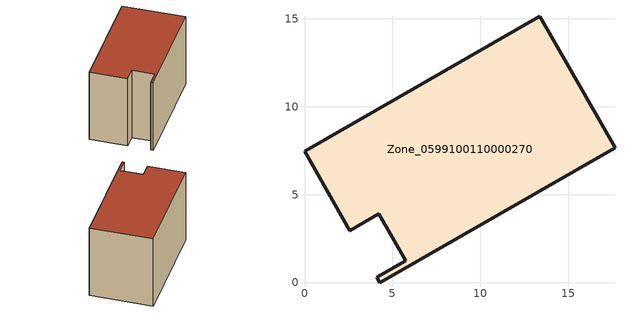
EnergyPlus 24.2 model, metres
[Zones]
Zone_0599100110000270
 floor ground (C_G): 5.76,1.24 4.24,3.91 2.58,2.96 0,7.46 13.39,15.13 17.66,7.67 4.28,0 4.1,0.29 z0
 wall outside (C_F): 4.24,3.91 5.76,1.24 4.1,0.29 4.28,0 17.66,7.67 13.39,15.13 0,7.46 2.58,2.96 4.24,3.91 z0:10.62
 roof outside (C_R): 4.28,0 17.66,7.67 13.39,15.13 0,7.46 2.58,2.96 4.24,3.91 5.76,1.24 4.1,0.29 z10.62
[BUILDING]
Pand.0599100110000270: North Axis=0; Terrain=City; Loads Convergence Tolerance Value=0.04; Temperature Convergence Tolerance Value=0.4; Solar Distribution=FullExterior; Maximum Number of Warmup Days=25; Minimum Number of Warmup Days=1
[Site:Location]
Rotterdam.The.Hague.AP_ZH_NLD Design_Conditions: Latitude=51.96; Longitude=4.45; Time Zone=1; Elevation=-4.5
[SITE:GROUNDTEMPERATURE:BUILDINGSURFACE]
18, 18, 18, 18, 18, 18, 18, 18, 18, 18, 18, 18
[MATERIAL] Thermal Absorptance=0.9; Solar Absorptance=0.7; Visible Absorptance=0.7
Name | Roughness | Thickness | Conductivity | Density | Specific Heat
G.TI.2015-2018 | MediumSmooth | 0.15 | 0.0428571 | 540 | 1210
F.TI.2015-2018 | Rough | 0.3 | 0.0666667 | 1920 | 840
R.TI.2015-2018 | MediumRough | 0.2 | 0.0333333 | 1500 | 1000
[CONSTRUCTION]
C_G: G.TI.2015-2018
C_F: F.TI.2015-2018
C_R: R.TI.2015-2018
[ZONE]
Zone_0599100110000270: Type=1; Multiplier=1; Ceiling Height=Autocalculate; Volume=Autocalculate; Floor Area=autocalculate; Part of Total Floor Area=Yes
[ZONEINFILTRATION:DESIGNFLOWRATE]
Infil_Zone_0599100110000270: Zone or ZoneList or Space or SpaceList=Zone_0599100110000270; Schedule=AlwaysOn; Design Flow Rate Calculation Method=Flow/Area; Flow Rate per Floor Area=0.0015; Constant Term Coefficient=1; Temperature Term Coefficient=0; Velocity Term Coefficient=0; Velocity Squared Term Coefficient=0
[HVACTEMPLATE:ZONE:IDEALLOADSAIRSYSTEM]
Zone_0599100110000270: Maximum Heating Supply Air Temperature=50; Minimum Cooling Supply Air Temperature=13; Maximum Heating Supply Air Humidity Ratio=0.0156; Minimum Cooling Supply Air Humidity Ratio=0.0077; Heating Limit=NoLimit; Cooling Limit=NoLimit; Dehumidification Control Type=ConstantSensibleHeatRatio; Cooling Sensible Heat Ratio=0.7; Dehumidification Setpoint=60; Humidification Control Type=None; Humidification Setpoint=30; Outdoor Air Method=None; Outdoor Air Flow Rate per Person=0.00944; Outdoor Air Flow Rate per Zone Floor Area=0; Outdoor Air Flow Rate per Zone=0; Demand Controlled Ventilation Type=None; Outdoor Air Economizer Type=NoEconomizer; Heat Recovery Type=None; Sensible Heat Recovery Effectiveness=0.7; Latent Heat Recovery Effectiveness=0.65
[ZONECONTROL:THERMOSTAT]
ThermostatControl_Zone_0599100110000270: Zone or ZoneList=Zone_0599100110000270; Control Type Schedule=DualSetpointControlType; Control 1=Thermostat_Zone_0599100110000270; Temperature Difference Between Cutout And Setpoint=0
[THERMOSTATSETPOINT:DUALSETPOINT]
Thermostat_Zone_0599100110000270: Heating Setpoint Temperature Schedule=HeatingSetpoint_Zone_0599100110000270; Cooling Setpoint Temperature Schedule=CoolingSetpoint_Zone_0599100110000270
[SCHEDULE:COMPACT]
HeatingSetpoint_Zone_0599100110000270: Through: 12/31, For: AllDays, Until: 24:00, 21
CoolingSetpoint_Zone_0599100110000270: Through: 12/31, For: AllDays, Until: 24:00, 24
DualSetpointControlType: Through: 12/31, For: AllDays, Until: 24:00, 4
AlwaysOn: Through: 12/31, For: AllDays, Until: 24:00, 1
